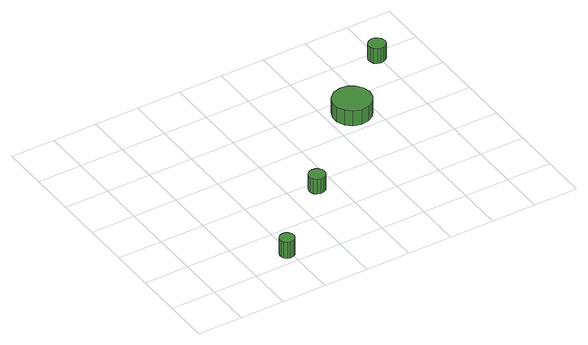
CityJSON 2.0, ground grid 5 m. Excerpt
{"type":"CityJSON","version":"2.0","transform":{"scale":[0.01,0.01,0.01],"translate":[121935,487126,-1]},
"CityObjects":{
"tree1":{"type":"SolitaryVegetationObject","attributes":{"function":"something"}},
"tree2":{"type":"SolitaryVegetationObject","attributes":{"function":"something"},"geometry":[{"type":"MultiSurface","lod":"1","boundaries":[[[0,1,2,3,4,5,6,7,8,9,10,11,12,13,14]],[[15,16,17,18,19,20,21,22,23,24,25,26,27,28,29]],[[0,29,28,1]],[[1,28,27,2]],[[2,27,26,3]],[[3,26,25,4]],[[4,25,24,5]],[[5,24,23,6]],[[6,23,22,7]],[[7,22,21,8]],[[8,21,20,9]],[[9,20,19,10]],[[10,19,18,11]],[[11,18,17,12]],[[12,17,16,13]],[[13,16,15,14]],[[14,15,29,0]]]}]},
"tree3":{"type":"SolitaryVegetationObject","attributes":{"function":"something"},"geometry":[{"type":"MultiSurface","lod":"1","boundaries":[[[30,31,32,33,34,35,36,37,38,39,40,41,42,43,44]],[[45,46,47,48,49,50,51,52,53,54,55,56,57,58,59]],[[30,59,58,31]],[[31,58,57,32]],[[32,57,56,33]],[[33,56,55,34]],[[34,55,54,35]],[[35,54,53,36]],[[36,53,52,37]],[[37,52,51,38]],[[38,51,50,39]],[[39,50,49,40]],[[40,49,48,41]],[[41,48,47,42]],[[42,47,46,43]],[[43,46,45,44]],[[44,45,59,30]]]}]},
"tree4":{"type":"SolitaryVegetationObject","attributes":{"function":"something"}},
"tree5":{"type":"SolitaryVegetationObject","attributes":{"function":"something"},"geometry":[{"type":"MultiSurface","lod":"1","boundaries":[[[60,61,62,63,64,65,66,67,68,69,70,71,72,73,74]],[[75,76,77,78,79,80,81,82,83,84,85,86,87,88,89]],[[60,89,88,61]],[[61,88,87,62]],[[62,87,86,63]],[[63,86,85,64]],[[64,85,84,65]],[[65,84,83,66]],[[66,83,82,67]],[[67,82,81,68]],[[68,81,80,69]],[[69,80,79,70]],[[70,79,78,71]],[[71,78,77,72]],[[72,77,76,73]],[[73,76,75,74]],[[74,75,89,60]]]}]},
"tree6":{"type":"SolitaryVegetationObject","attributes":{"function":"something"},"geometry":[{"type":"MultiSurface","lod":"1","boundaries":[[[90,91,92,93,94,95,96,97,98,99,100,101,102,103,104]],[[105,106,107,108,109,110,111,112,113,114,115,116,117,118,119]],[[90,119,118,91]],[[91,118,117,92]],[[92,117,116,93]],[[93,116,115,94]],[[94,115,114,95]],[[95,114,113,96]],[[96,113,112,97]],[[97,112,111,98]],[[98,111,110,99]],[[99,110,109,100]],[[100,109,108,101]],[[101,108,107,102]],[[102,107,106,103]],[[103,106,105,104]],[[104,105,119,90]]]}]},
"tree7":{"type":"SolitaryVegetationObject","attributes":{"function":"something"}}
},
"vertices":[
[1046,152,267],[1039,184,267],[1019,212,267],[990,228,267],[956,232,267],[924,222,267],[899,199,267],[886,168,267],[886,135,267],[899,104,267],[924,81,267],[956,71,267],[990,75,267],[1019,91,267],[1039,119,267],[1039,119,63],[1019,91,63],[990,75,63],[956,71,63],[924,81,63],[899,104,63],[886,135,63],[886,168,63],[899,199,63],[924,222,63],[956,232,63],[990,228,63],[1019,212,63],[1039,184,63],[1046,152,63],
[1892,903,248],[1884,940,248],[1862,971,248],[1829,990,248],[1791,994,248],[1755,982,248],[1727,956,248],[1711,922,248],[1711,884,248],[1727,849,248],[1755,823,248],[1791,812,248],[1829,816,248],[1862,835,248],[1884,865,248],[1884,865,63],[1862,835,63],[1829,816,63],[1791,812,63],[1755,823,63],[1727,849,63],[1711,884,63],[1711,922,63],[1727,956,63],[1755,982,63],[1791,994,63],[1829,990,63],[1862,971,63],[1884,940,63],[1892,903,63],
[2985,1775,249],[2967,1861,249],[2915,1932,249],[2839,1976,249],[2751,1985,249],[2668,1958,249],[2603,1899,249],[2567,1819,249],[2567,1731,249],[2603,1651,249],[2668,1592,249],[2751,1565,249],[2839,1574,249],[2915,1618,249],[2967,1689,249],[2967,1689,64],[2915,1618,64],[2839,1574,64],[2751,1565,64],[2668,1592,64],[2603,1651,64],[2567,1731,64],[2567,1819,64],[2603,1899,64],[2668,1958,64],[2751,1985,64],[2839,1976,64],[2915,1932,64],[2967,1861,64],[2985,1775,64],
[3574,2416,248],[3565,2454,248],[3542,2486,248],[3508,2505,248],[3469,2509,248],[3432,2497,248],[3403,2471,248],[3387,2435,248],[3387,2396,248],[3403,2360,248],[3432,2334,248],[3469,2322,248],[3508,2326,248],[3542,2346,248],[3565,2377,248],[3565,2377,64],[3542,2346,64],[3508,2326,64],[3469,2322,64],[3432,2334,64],[3403,2360,64],[3387,2396,64],[3387,2435,64],[3403,2471,64],[3432,2497,64],[3469,2509,64],[3508,2505,64],[3542,2486,64],[3565,2454,64],[3574,2416,64]
]}
